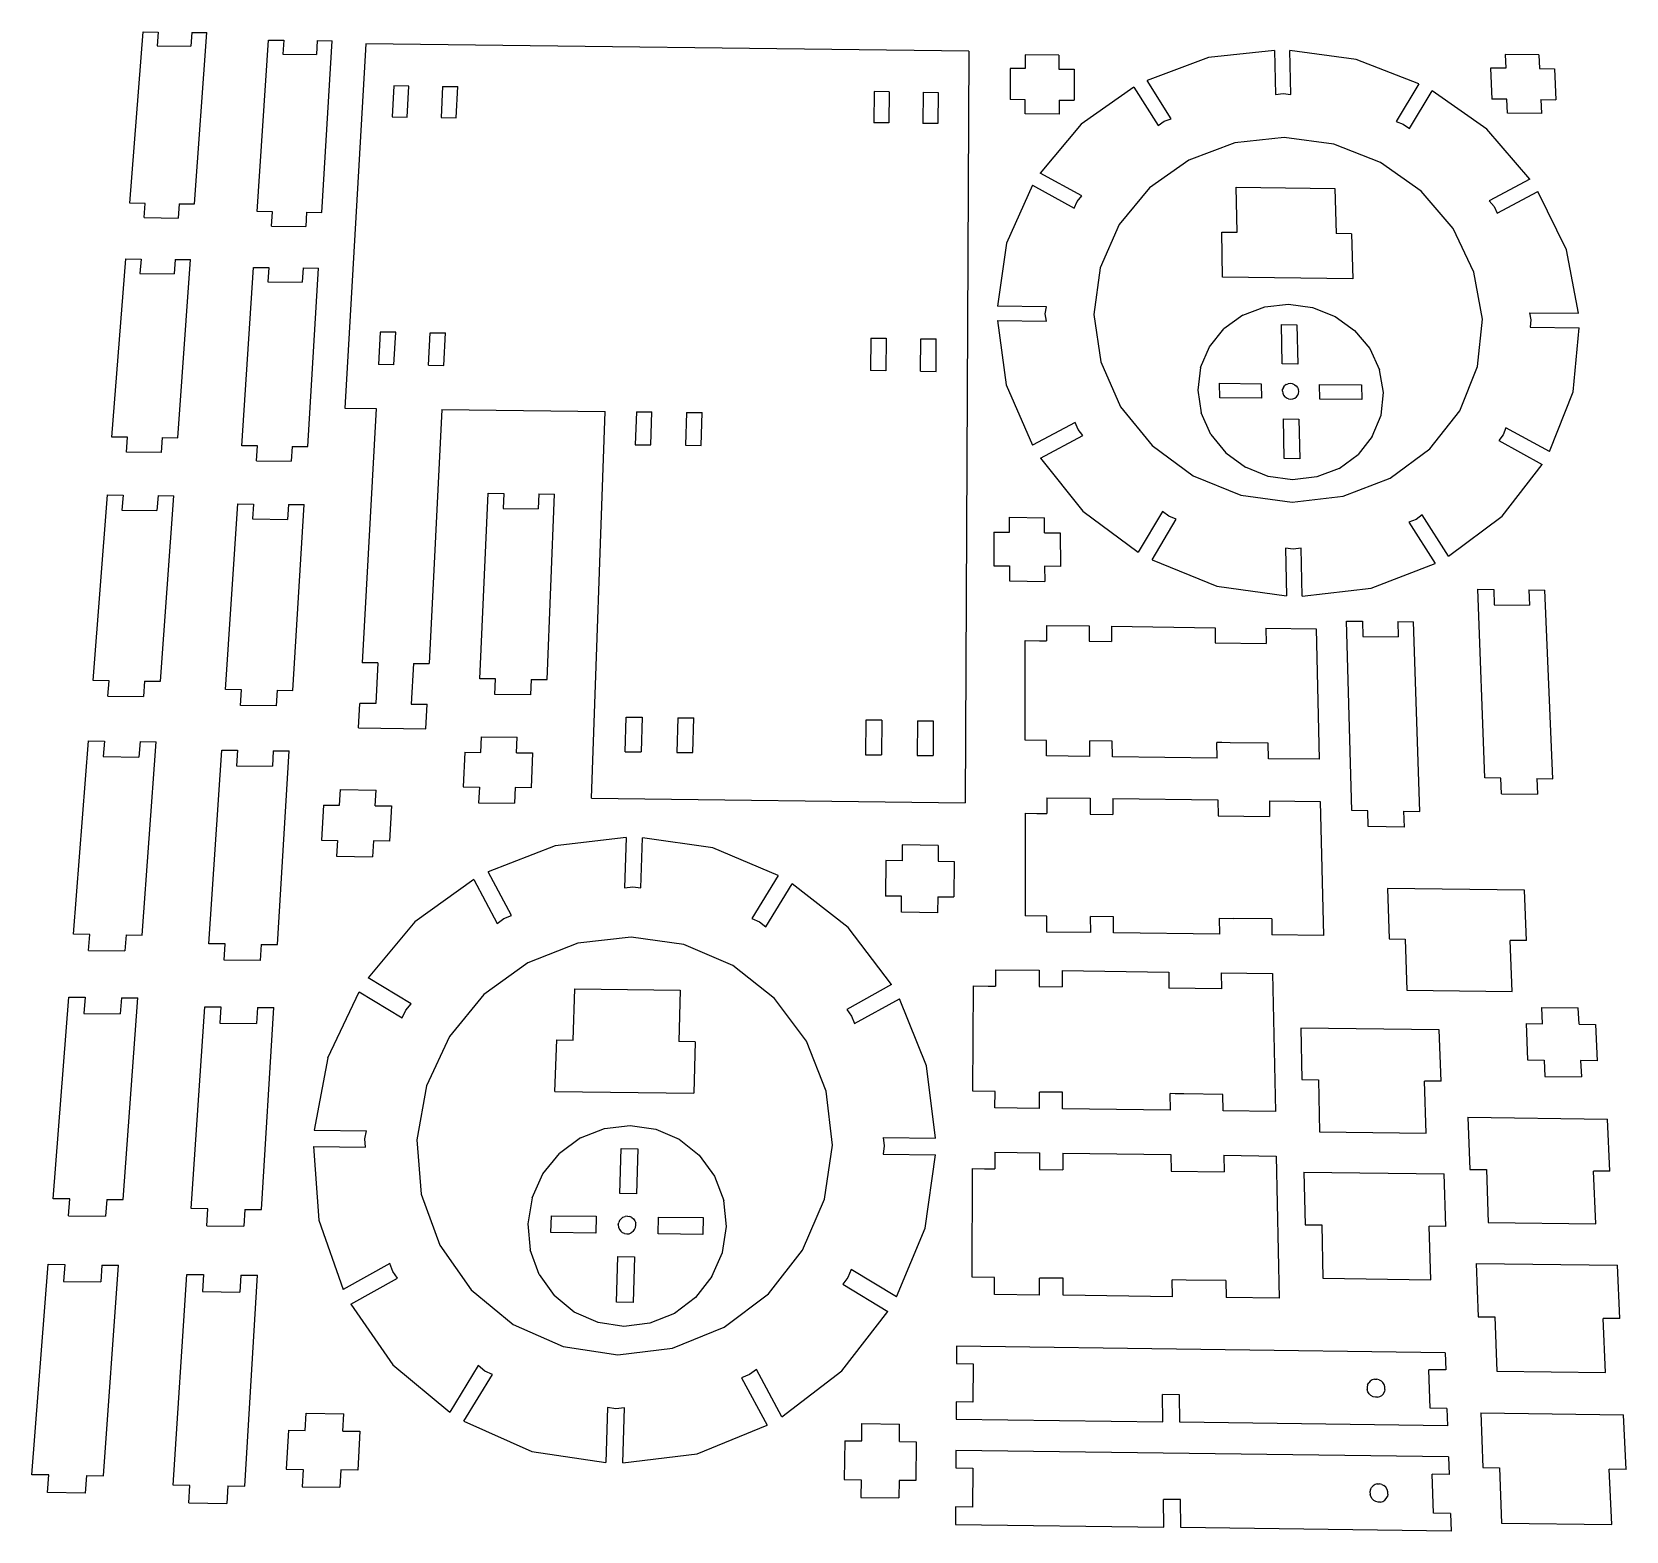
# Model space of a CAD drawing. Extents: x -387 to 355, y -351 to 348.
import ezdxf

# ---------------------------------------------------------------- set-up
doc = ezdxf.new("R2010")
doc.units = 0
doc.header["$MEASUREMENT"] = 0
doc.layers.get('0').update_dxf_attribs({"linetype": 'CONTINUOUS'})

msp = doc.modelspace()

# ---------------------------------------------------------------- linework, layer by layer
for p, q in [((-341.76, 267.69), (-335.6, 347.5)), ((-335.6, 347.5), (-328.6, 347.42)), ((-328.6, 347.42), (-329.09, 340.99)), ((-312.97, 347.23), (-313.44, 340.81)), ((-312.97, 347.23), (-305.97, 347.15)), ((-311.68, 267.32), (-305.97, 347.15)), ((-282.47, 263.75), (-277.19, 343.68)), ((-277.19, 343.68), (-270.18, 343.6)), ((-270.18, 343.6), (-270.6, 337.16)), ((-254.53, 343.41), (-254.93, 336.98)), ((-254.53, 343.41), (-247.52, 343.33)), ((-252.36, 263.39), (-247.52, 343.33)), ((-231.95, 341.91), (-241.74, 172.17)), ((49.02, 338.54), (-231.95, 341.91)), ((-329.09, 340.99), (-313.44, 340.81)), ((-270.6, 337.16), (-254.93, 336.98)), ((49.02, 338.54), (47.25, -11.78)), ((90.91, 336.62), (75.23, 336.81)), ((75.23, 336.81), (75.23, 330.36)), ((90.91, 336.62), (90.93, 330.17)), ((160.59, 335.49), (131.95, 324.88)), ((191.38, 338.84), (160.59, 335.49)), ((191.38, 338.84), (191.82, 318.38)), ((198.87, 318.29), (198.4, 338.76)), ((229.36, 334.66), (198.4, 338.76)), ((258.5, 323.36), (229.36, 334.66)), ((298.75, 337.02), (299.02, 330.57)), ((314.44, 336.83), (298.75, 337.02)), ((314.44, 336.83), (314.72, 330.38)), ((68.2, 330.44), (68.18, 315.98)), ((75.23, 330.36), (68.2, 330.44)), ((90.93, 330.17), (97.96, 330.08)), ((97.96, 330.08), (98.02, 315.62)), ((291.98, 330.65), (292.57, 316.19)), ((299.02, 330.57), (291.98, 330.65)), ((314.72, 330.38), (321.76, 330.3)), ((321.76, 330.3), (322.42, 315.83)), ((-218.88, 322.34), (-219.68, 307.84)), ((-211.85, 322.26), (-218.88, 322.34)), ((-212.63, 307.75), (-211.85, 322.26)), ((-196.13, 322.07), (-196.87, 307.56)), ((-196.13, 322.07), (-189.1, 321.98)), ((-189.81, 307.48), (-189.1, 321.98)), ((4.86, 319.65), (4.67, 305.13)), ((11.9, 319.57), (4.86, 319.65)), ((11.9, 319.57), (11.73, 305.05)), ((27.63, 319.38), (27.5, 304.86)), ((27.63, 319.38), (34.67, 319.29)), ((125.88, 321.71), (101.21, 304.47)), ((125.88, 321.71), (137.16, 303.87)), ((143.24, 307.05), (131.95, 324.88)), ((258.5, 323.36), (247.99, 305.79)), ((254.22, 302.46), (264.71, 320.04)), ((290.19, 302.19), (264.71, 320.04)), ((34.67, 319.29), (34.56, 304.77)), ((75.23, 315.89), (68.18, 315.98)), ((75.23, 309.39), (75.23, 315.89)), ((90.97, 315.7), (98.02, 315.62)), ((90.97, 315.7), (90.99, 309.2)), ((191.82, 318.38), (195.33, 318.76)), ((195.33, 318.76), (198.87, 318.29)), ((299.62, 316.11), (292.57, 316.19)), ((299.89, 309.61), (299.62, 316.11)), ((315.37, 315.92), (322.42, 315.83)), ((315.37, 315.92), (315.66, 309.42)), ((-219.68, 307.84), (-212.63, 307.75)), ((-196.87, 307.56), (-189.81, 307.48)), ((11.73, 305.05), (4.67, 305.13)), ((34.56, 304.77), (27.5, 304.86)), ((90.99, 309.2), (75.23, 309.39)), ((101.21, 304.47), (82.17, 281.68)), ((137.16, 303.87), (139.96, 305.84)), ((139.96, 305.84), (143.24, 307.05)), ((247.99, 305.79), (251.33, 304.49)), ((251.33, 304.49), (254.22, 302.46)), ((315.66, 309.42), (299.89, 309.61)), ((195.79, 298.28), (172.78, 295.75)), ((218.93, 295.19), (195.79, 298.28)), ((310.26, 278.92), (290.19, 302.19)), ((172.78, 295.75), (151.4, 287.77)), ((240.68, 286.69), (218.93, 295.19)), ((151.4, 287.77), (133.05, 274.82)), ((259.63, 273.29), (240.68, 286.69)), ((78.63, 276.02), (66.54, 249.05)), ((78.63, 276.02), (98.02, 265.4)), ((101.55, 271.08), (82.17, 281.68)), ((133.05, 274.82), (118.96, 257.74)), ((173.55, 275.07), (219.49, 274.52)), ((173.93, 254.12), (173.55, 275.07)), ((310.26, 278.92), (291.33, 268.78)), ((-334.65, 267.6), (-341.76, 267.69)), ((-335.16, 260.94), (-334.65, 267.6)), ((-318.78, 267.41), (-319.27, 260.75)), ((-318.78, 267.41), (-311.68, 267.32)), ((98.02, 265.4), (99.38, 268.46)), ((99.38, 268.46), (101.55, 271.08)), ((219.49, 274.52), (220.05, 253.56)), ((274.49, 255.85), (259.63, 273.29)), ((291.33, 268.78), (293.62, 266.11)), ((295.12, 263.01), (314.06, 273.17)), ((327.38, 245.87), (314.06, 273.17)), ((-335.16, 260.94), (-319.27, 260.75)), ((-275.36, 263.67), (-282.47, 263.75)), ((-275.79, 257), (-275.36, 263.67)), ((-259.48, 263.47), (-259.89, 256.8)), ((-259.48, 263.47), (-252.36, 263.39)), ((293.62, 266.11), (295.12, 263.01)), ((-275.79, 257), (-259.89, 256.8)), ((118.96, 257.74), (110.12, 237.62)), ((167.15, 233.22), (166.8, 254.2)), ((166.8, 254.2), (173.93, 254.12)), ((227.18, 253.47), (220.05, 253.56)), ((227.18, 253.47), (227.76, 232.48)), ((284.23, 235.49), (274.49, 255.85)), ((66.54, 249.05), (62.34, 219.69)), ((332.89, 216.38), (327.38, 245.87)), ((-350.16, 158.72), (-343.76, 241.75)), ((-343.76, 241.75), (-336.62, 241.67)), ((-336.62, 241.67), (-337.13, 234.98)), ((-320.68, 241.47), (-321.16, 234.79)), ((-320.68, 241.47), (-313.54, 241.38)), ((-319.48, 158.34), (-313.54, 241.38)), ((-289.69, 154.63), (-284.19, 237.78)), ((-284.19, 237.78), (-277.04, 237.69)), ((-277.04, 237.69), (-277.48, 231)), ((-337.13, 234.98), (-321.16, 234.79)), ((-277.48, 231), (-261.5, 230.81)), ((-261.08, 237.5), (-261.5, 230.81)), ((-261.08, 237.5), (-253.94, 237.41)), ((-258.98, 154.25), (-253.94, 237.41)), ((110.12, 237.62), (107.18, 215.78)), ((227.76, 232.48), (167.15, 233.22)), ((288.15, 213.56), (284.23, 235.49)), ((85.06, 219.41), (62.34, 219.69)), ((84.59, 216.05), (85.06, 219.41)), ((85.07, 212.68), (84.59, 216.05)), ((107.18, 215.78), (110.4, 193.68)), ((176.54, 215.43), (167.74, 209.12)), ((176.54, 215.43), (186.83, 219.33)), ((186.83, 219.33), (197.92, 220.57)), ((197.92, 220.57), (209.07, 219.06)), ((209.07, 219.06), (219.54, 214.9)), ((310.15, 216.66), (310.76, 213.28)), ((310.15, 216.66), (332.89, 216.38)), ((62.32, 212.96), (66.42, 183.11)), ((62.32, 212.96), (85.07, 212.68)), ((161.03, 200.82), (167.74, 209.12)), ((194.54, 211.09), (201.72, 211)), ((194.93, 192.83), (194.54, 211.09)), ((201.72, 211), (202.14, 192.74)), ((219.54, 214.9), (228.63, 208.37)), ((228.63, 208.37), (235.71, 199.9)), ((285.91, 191.52), (288.15, 213.56)), ((310.76, 213.28), (310.43, 209.91)), ((310.43, 209.91), (333.21, 209.63)), ((330.43, 179.85), (333.21, 209.63)), ((-225.19, 207.61), (-226.03, 192.48)), ((-218.01, 207.52), (-225.19, 207.61)), ((-218.82, 192.39), (-218.01, 207.52)), ((-202.73, 192.19), (-201.96, 207.33)), ((-201.96, 207.33), (-194.77, 207.24)), ((-195.52, 192.1), (-194.77, 207.24)), ((3.33, 204.81), (3.13, 189.66)), ((3.33, 204.81), (10.53, 204.72)), ((10.53, 204.72), (10.35, 189.57)), ((26.46, 189.37), (26.59, 204.52)), ((26.59, 204.52), (33.79, 204.43)), ((33.67, 189.28), (33.79, 204.43)), ((156.87, 191.07), (161.03, 200.82)), ((110.4, 193.68), (119.63, 172.86)), ((235.71, 199.9), (240.31, 190.04)), ((-218.82, 192.39), (-226.03, 192.48)), ((-202.73, 192.19), (-195.52, 192.1)), ((10.35, 189.57), (3.13, 189.66)), ((26.46, 189.37), (33.67, 189.28)), ((156.87, 191.07), (155.55, 180.53)), ((202.14, 192.74), (194.93, 192.83)), ((242.1, 179.47), (240.31, 190.04)), ((277.59, 170.91), (285.91, 191.52)), ((66.42, 183.11), (78.69, 154.89)), ((155.55, 180.53), (157.18, 169.92)), ((165.82, 176.99), (165.71, 183.82)), ((165.71, 183.82), (185.18, 183.58)), ((185.18, 183.58), (185.32, 176.75)), ((195, 180.05), (195.11, 180.98)), ((195, 180.05), (195.15, 179.11)), ((195.47, 181.85), (195.11, 180.98)), ((195.15, 179.11), (195.55, 178.23)), ((195.47, 181.85), (196.06, 182.59)), ((195.55, 178.23), (196.17, 177.48)), ((196.84, 183.15), (196.06, 182.59)), ((196.84, 183.15), (197.75, 183.5)), ((198.74, 183.61), (197.75, 183.5)), ((199.73, 183.48), (198.74, 183.61)), ((200.66, 183.1), (199.73, 183.48)), ((200.66, 183.1), (201.47, 182.52)), ((201.47, 182.52), (202.09, 181.77)), ((202.09, 181.77), (202.49, 180.89)), ((202.18, 178.15), (202.54, 179.02)), ((202.65, 179.95), (202.49, 180.89)), ((202.54, 179.02), (202.65, 179.95)), ((212.31, 183.24), (231.79, 183)), ((212.48, 176.42), (212.31, 183.24)), ((231.79, 183), (231.98, 176.18)), ((240.95, 168.89), (242.1, 179.47)), ((319.4, 151.91), (330.43, 179.85)), ((-241.74, 172.17), (-227.15, 171.99)), ((-227.15, 171.99), (-233.67, 53.57)), ((-196.53, 171.61), (-202.39, 53.17)), ((-196.53, 171.61), (-120.38, 170.67)), ((119.63, 172.86), (134.31, 154.76)), ((185.32, 176.75), (165.82, 176.99)), ((196.98, 176.89), (196.17, 177.48)), ((197.91, 176.52), (196.98, 176.89)), ((197.91, 176.52), (198.9, 176.39)), ((198.9, 176.39), (199.89, 176.5)), ((199.89, 176.5), (200.8, 176.85)), ((200.8, 176.85), (201.58, 177.41)), ((201.58, 177.41), (202.18, 178.15)), ((231.98, 176.18), (212.48, 176.42)), ((263.7, 153.16), (277.59, 170.91)), ((-126.8, -9.55), (-120.38, 170.67)), ((-105.91, 170.49), (-106.41, 155.15)), ((-105.91, 170.49), (-98.67, 170.4)), ((-99.16, 155.06), (-98.67, 170.4)), ((-82.51, 170.2), (-82.95, 154.86)), ((-82.51, 170.2), (-75.27, 170.11)), ((-75.69, 154.77), (-75.27, 170.11)), ((98.42, 165.46), (78.69, 154.89)), ((99.84, 162.24), (98.42, 165.46)), ((161.66, 159.96), (157.18, 169.92)), ((195.48, 167.2), (202.73, 167.11)), ((195.89, 148.65), (195.48, 167.2)), ((202.73, 167.11), (203.16, 148.56)), ((236.9, 159.03), (240.95, 168.89)), ((-342.92, 158.63), (-350.16, 158.72)), ((-343.44, 151.7), (-342.92, 158.63)), ((-326.73, 158.43), (-327.23, 151.5)), ((-326.73, 158.43), (-319.48, 158.34)), ((82.32, 148.87), (102.07, 159.47)), ((102.07, 159.47), (99.84, 162.24)), ((161.66, 159.96), (168.71, 151.33)), ((236.9, 159.03), (230.24, 150.57)), ((297.89, 159.79), (295.77, 157.07)), ((295.77, 157.07), (316.02, 145.98)), ((299.16, 162.98), (297.89, 159.79)), ((319.4, 151.91), (299.16, 162.98)), ((-327.23, 151.5), (-343.44, 151.7)), ((-282.43, 154.54), (-289.69, 154.63)), ((-282.88, 147.6), (-282.43, 154.54)), ((-266.23, 154.34), (-266.66, 147.4)), ((-266.23, 154.34), (-258.98, 154.25)), ((-106.41, 155.15), (-99.16, 155.06)), ((-82.95, 154.86), (-75.69, 154.77)), ((82.32, 148.87), (102.05, 124.25)), ((134.31, 154.76), (153.45, 140.7)), ((168.71, 151.33), (177.84, 144.65)), ((203.16, 148.56), (195.89, 148.65)), ((221.4, 144.11), (230.24, 150.57)), ((245.17, 139.56), (263.7, 153.16)), ((-282.88, 147.6), (-266.66, 147.4)), ((188.43, 140.38), (177.84, 144.65)), ((221.4, 144.11), (210.99, 140.1)), ((297.36, 121.81), (316.02, 145.98)), ((153.45, 140.7), (175.72, 131.7)), ((199.74, 138.83), (188.43, 140.38)), ((210.99, 140.1), (199.74, 138.83)), ((223.28, 131.11), (245.17, 139.56)), ((-358.91, 45.28), (-352.25, 131.73)), ((-352.25, 131.73), (-344.96, 131.64)), ((-344.96, 131.64), (-345.49, 124.68)), ((-328.69, 131.44), (-329.2, 124.48)), ((-328.69, 131.44), (-321.41, 131.35)), ((-327.6, 44.89), (-321.41, 131.35)), ((-297.2, 41.02), (-291.48, 127.6)), ((-291.48, 127.6), (-284.19, 127.51)), ((-284.19, 127.51), (-284.64, 120.54)), ((-267.9, 127.3), (-268.34, 120.34)), ((-267.9, 127.3), (-260.61, 127.21)), ((-265.86, 40.62), (-260.61, 127.21)), ((-178.84, 46.11), (-174.93, 132.54)), ((-174.93, 132.54), (-167.64, 132.45)), ((-167.64, 132.45), (-167.95, 125.49)), ((-151.37, 132.24), (-151.66, 125.29)), ((-151.37, 132.24), (-144.09, 132.15)), ((-147.51, 45.72), (-144.09, 132.15)), ((175.72, 131.7), (199.57, 128.42)), ((199.57, 128.42), (223.28, 131.11)), ((-345.49, 124.68), (-329.2, 124.48)), ((-284.64, 120.54), (-268.34, 120.34)), ((-167.95, 125.49), (-151.66, 125.29)), ((67.91, 114.33), (67.92, 121.31)), ((67.92, 121.31), (84.23, 121.11)), ((84.24, 114.13), (84.23, 121.11)), ((102.05, 124.25), (127.89, 105.07)), ((139.2, 123.97), (127.89, 105.07)), ((134.28, 101.48), (145.57, 120.4)), ((142.15, 121.79), (139.2, 123.97)), ((145.57, 120.4), (142.15, 121.79)), ((257.32, 120.36), (253.96, 119.05)), ((253.96, 119.05), (266.11, 99.83)), ((260.18, 122.46), (257.32, 120.36)), ((272.34, 103.26), (260.18, 122.46)), ((272.34, 103.26), (297.36, 121.81)), ((60.6, 114.42), (60.55, 98.77)), ((60.6, 114.42), (67.91, 114.33)), ((84.24, 114.13), (91.56, 114.04)), ((91.56, 114.04), (91.6, 98.38)), ((200.05, 106.45), (196.38, 106.96)), ((196.38, 106.96), (196.86, 84.68)), ((203.71, 106.87), (200.05, 106.45)), ((204.22, 84.59), (203.71, 106.87)), ((60.55, 98.77), (67.89, 98.68)), ((67.89, 98.68), (67.88, 91.64)), ((84.27, 98.47), (84.28, 91.43)), ((91.6, 98.38), (84.27, 98.47)), ((134.28, 101.48), (164.48, 89.17)), ((236.42, 88.27), (266.11, 99.83)), ((67.88, 91.64), (84.28, 91.43)), ((164.48, 89.17), (196.86, 84.68)), ((204.22, 84.59), (236.42, 88.27)), ((289.36, -0.08), (286.07, 87.76)), ((286.07, 87.76), (293.42, 87.66)), ((293.42, 87.66), (293.69, 80.6)), ((309.84, 87.46), (310.13, 80.39)), ((309.84, 87.46), (317.19, 87.37)), ((320.98, -0.48), (317.19, 87.37)), ((293.69, 80.6), (310.13, 80.39)), ((85.12, 70.96), (104.99, 70.7)), ((85.12, 70.96), (85.15, 63.79)), ((104.99, 70.7), (105.03, 63.54)), ((115.41, 70.57), (163.66, 69.89)), ((115.41, 70.57), (115.46, 63.4)), ((163.66, 69.89), (163.77, 62.78)), ((187.34, 69.6), (210.69, 69.34)), ((187.34, 69.6), (187.48, 62.5)), ((210.69, 69.34), (212.14, 8.55)), ((227.28, -15.32), (224.93, 72.98)), ((224.93, 72.98), (232.3, 72.89)), ((232.3, 72.89), (232.5, 65.79)), ((248.76, 72.69), (248.98, 65.58)), ((248.76, 72.69), (256.13, 72.59)), ((258.97, -15.72), (256.13, 72.59)), ((75.17, 17.5), (75.2, 63.85)), ((75.2, 63.85), (81.87, 63.78)), ((81.87, 63.78), (85.15, 63.79)), ((105.03, 63.54), (115.46, 63.4)), ((163.77, 62.78), (187.48, 62.5)), ((232.5, 65.79), (248.98, 65.58)), ((-226.28, 53.48), (-233.67, 53.57)), ((-226.28, 53.48), (-227.3, 34.51)), ((-209.78, 53.27), (-210.74, 34.3)), ((-209.78, 53.27), (-202.39, 53.17)), ((-351.52, 45.19), (-358.91, 45.28)), ((-352.06, 37.97), (-351.52, 45.19)), ((-335, 44.98), (-335.52, 37.76)), ((-335, 44.98), (-327.6, 44.89)), ((-171.44, 46.02), (-178.84, 46.11)), ((-171.75, 38.8), (-171.44, 46.02)), ((-154.91, 45.81), (-155.21, 38.59)), ((-154.91, 45.81), (-147.51, 45.72)), ((-352.06, 37.97), (-335.52, 37.76)), ((-289.8, 40.92), (-297.2, 41.02)), ((-290.27, 33.69), (-289.8, 40.92)), ((-273.26, 40.71), (-273.71, 33.49)), ((-273.26, 40.71), (-265.86, 40.62)), ((-155.21, 38.59), (-171.75, 38.8)), ((-273.71, 33.49), (-290.27, 33.69)), ((-235.34, 23.17), (-234.71, 34.6)), ((-227.3, 34.51), (-234.71, 34.6)), ((-210.74, 34.3), (-203.33, 34.21)), ((-203.89, 22.77), (-203.33, 34.21)), ((-235.34, 23.17), (-203.89, 22.77)), ((-111.14, 12.09), (-110.6, 28.23)), ((-110.6, 28.23), (-103.18, 28.13)), ((-103.18, 28.13), (-103.69, 11.99)), ((-86.6, 27.92), (-87.06, 11.78)), ((-86.6, 27.92), (-79.18, 27.83)), ((-79.62, 11.68), (-79.18, 27.83)), ((0.97, 26.81), (0.76, 10.66)), ((8.4, 26.72), (0.97, 26.81)), ((8.4, 26.72), (8.21, 10.57)), ((24.99, 26.51), (24.84, 10.36)), ((24.99, 26.51), (32.41, 26.42)), ((32.41, 26.42), (32.29, 10.26)), ((-368.03, -72.91), (-361.08, 17.17)), ((-361.08, 17.17), (-353.65, 17.07)), ((-353.65, 17.07), (-354.2, 9.83)), ((-337.05, 16.86), (-337.57, 9.62)), ((-337.05, 16.86), (-329.61, 16.77)), ((-336.06, -73.33), (-329.61, 16.77)), ((-178.3, 11.8), (-177.98, 19.04)), ((-177.98, 19.04), (-161.37, 18.83)), ((-161.68, 11.59), (-161.37, 18.83)), ((85.2, 17.37), (75.17, 17.5)), ((85.21, 10.13), (85.2, 17.37)), ((115.78, 17.01), (105.26, 17.12)), ((105.3, 9.87), (105.26, 17.12)), ((115.83, 9.75), (115.78, 17.01)), ((164.6, 9.16), (164.49, 16.41)), ((166.8, 16.33), (164.49, 16.41)), ((170.74, 16.28), (166.8, 16.33)), ((188.39, 16.08), (170.74, 16.28)), ((188.54, 8.85), (188.39, 16.08)), ((-354.2, 9.83), (-337.57, 9.62)), ((-305.03, -77.36), (-299.06, 12.86)), ((-299.06, 12.86), (-291.62, 12.77)), ((-291.62, 12.77), (-292.09, 5.51)), ((-275.01, 12.56), (-275.46, 5.3)), ((-275.01, 12.56), (-267.57, 12.46)), ((-273.03, -77.77), (-267.57, 12.46)), ((-185.75, 11.9), (-186.5, -4.34)), ((-185.75, 11.9), (-178.3, 11.8)), ((-161.68, 11.59), (-154.23, 11.5)), ((-154.23, 11.5), (-154.89, -4.74)), ((-111.14, 12.09), (-103.69, 11.99)), ((-87.06, 11.78), (-79.62, 11.68)), ((0.76, 10.66), (8.21, 10.57)), ((24.84, 10.36), (32.29, 10.26)), ((105.3, 9.87), (85.21, 10.13)), ((164.6, 9.16), (115.83, 9.75)), ((212.14, 8.55), (188.54, 8.85)), ((-292.09, 5.51), (-275.46, 5.3)), ((-244.19, -12.89), (-243.78, -5.58)), ((-243.78, -5.58), (-227.11, -5.8)), ((-227.5, -13.1), (-227.11, -5.8)), ((-186.5, -4.34), (-179.03, -4.43)), ((-179.03, -4.43), (-179.36, -11.74)), ((-162.36, -4.65), (-162.66, -11.95)), ((-154.89, -4.74), (-162.36, -4.65)), ((296.83, -0.17), (289.36, -0.08)), ((297.11, -7.51), (296.83, -0.17)), ((313.51, -0.38), (313.81, -7.72)), ((313.51, -0.38), (320.98, -0.48)), ((-251.67, -12.79), (-252.61, -29.17)), ((-251.67, -12.79), (-244.19, -12.89)), ((-227.5, -13.1), (-220.02, -13.2)), ((-220.02, -13.2), (-220.88, -29.58)), ((-179.36, -11.74), (-162.66, -11.95)), ((-126.8, -9.55), (47.25, -11.78)), ((85.25, -9.33), (85.28, -16.71)), ((85.25, -9.33), (105.41, -9.59)), ((105.41, -9.59), (105.44, -16.97)), ((115.98, -9.73), (116.03, -17.1)), ((115.98, -9.73), (164.91, -10.38)), ((164.91, -10.38), (165.03, -17.75)), ((188.93, -10.73), (189.08, -18.03)), ((188.93, -10.73), (212.62, -11.04)), ((212.62, -11.04), (214.11, -73.6)), ((297.11, -7.51), (313.81, -7.72)), ((75.19, -16.59), (75.16, -64.33)), ((75.19, -16.59), (80.61, -16.71)), ((80.61, -16.71), (81.96, -16.72)), ((81.96, -16.72), (85.28, -16.71)), ((105.44, -16.97), (116.03, -17.1)), ((165.03, -17.75), (189.08, -18.03)), ((234.76, -15.41), (227.28, -15.32)), ((234.97, -22.79), (234.76, -15.41)), ((251.48, -15.63), (251.71, -23)), ((251.48, -15.63), (258.97, -15.72)), ((-252.61, -29.17), (-245.12, -29.27)), ((-245.12, -29.27), (-245.53, -36.63)), ((-228.37, -29.48), (-228.77, -36.85)), ((-220.88, -29.58), (-228.37, -29.48)), ((-110.61, -27.93), (-143.72, -31.76)), ((-110.61, -27.93), (-111.38, -51.3)), ((-103.85, -51.4), (-103.12, -28.02)), ((-70.28, -32.7), (-103.12, -28.02)), ((251.71, -23), (234.97, -22.79)), ((-245.53, -36.63), (-228.77, -36.85)), ((-143.72, -31.76), (-174.98, -43.88)), ((-39.81, -45.61), (-70.28, -32.7)), ((17.9, -31.37), (17.83, -38.74)), ((34.66, -31.59), (17.9, -31.37)), ((34.66, -31.59), (34.61, -38.96)), ((-164, -64.24), (-174.98, -43.88)), ((10.31, -38.65), (10.12, -55.17)), ((17.83, -38.74), (10.31, -38.65)), ((34.61, -38.96), (42.12, -39.05)), ((42.12, -39.05), (42.02, -55.58)), ((-181.65, -47.49), (-209.09, -67.19)), ((-181.65, -47.49), (-170.69, -67.88)), ((-111.38, -51.3), (-107.6, -50.86)), ((-107.6, -50.86), (-103.85, -51.4)), ((-39.81, -45.61), (-52.09, -65.68)), ((-45.63, -69.5), (-33.36, -49.4)), ((-7.19, -69.79), (-33.36, -49.4)), ((244, -51.67), (244.69, -75.09)), ((307.8, -52.49), (244, -51.67)), ((17.66, -55.27), (10.12, -55.17)), ((17.58, -62.7), (17.66, -55.27)), ((34.49, -55.49), (34.43, -62.92)), ((34.49, -55.49), (42.02, -55.58)), ((308.74, -75.92), (307.8, -52.49)), ((-170.69, -67.88), (-167.57, -65.63)), ((-167.57, -65.63), (-164, -64.24)), ((-52.09, -65.68), (-48.6, -67.17)), ((34.43, -62.92), (17.58, -62.7)), ((85.33, -64.47), (75.16, -64.33)), ((85.34, -71.92), (85.33, -64.47)), ((116.36, -64.84), (105.68, -64.73)), ((105.72, -72.19), (105.68, -64.73)), ((116.41, -72.31), (116.36, -64.84)), ((165.88, -72.97), (165.76, -65.51)), ((165.76, -65.51), (172.1, -65.59)), ((190.02, -65.8), (172.1, -65.59)), ((190.02, -65.8), (190.16, -73.29)), ((-360.48, -73.01), (-368.03, -72.91)), ((-361.05, -80.53), (-360.48, -73.01)), ((-343.61, -73.23), (-344.16, -80.75)), ((-343.61, -73.23), (-336.06, -73.33)), ((-209.09, -67.19), (-230.85, -93.25)), ((-48.6, -67.17), (-45.63, -69.5)), ((12.9, -96.41), (-7.19, -69.79)), ((105.72, -72.19), (85.34, -71.92)), ((165.88, -72.97), (116.41, -72.31)), ((214.11, -73.6), (190.16, -73.29)), ((-361.05, -80.53), (-344.16, -80.75)), ((-297.47, -77.46), (-305.03, -77.36)), ((-297.96, -84.99), (-297.47, -77.46)), ((-280.59, -77.67), (-281.06, -85.21)), ((-280.59, -77.67), (-273.03, -77.77)), ((-133.1, -77.16), (-156.45, -86.29)), ((-108.35, -74.27), (-133.1, -77.16)), ((-83.8, -77.8), (-108.35, -74.27)), ((-61.04, -87.52), (-83.8, -77.8)), ((244.69, -75.09), (252.25, -75.19)), ((252.25, -75.19), (252.98, -98.95)), ((302.11, -99.59), (301.18, -75.82)), ((308.74, -75.92), (301.18, -75.82)), ((-281.06, -85.21), (-297.96, -84.99)), ((-156.45, -86.29), (-176.87, -101.09)), ((-41.58, -102.85), (-61.04, -87.52)), ((-210.79, -105.37), (-230.85, -93.25)), ((12.9, -96.41), (-7.94, -108.01)), ((61.31, -89.51), (61.31, -97.09)), ((61.31, -89.51), (81.75, -89.77)), ((81.75, -89.77), (81.76, -97.36)), ((92.47, -89.92), (142.09, -90.63)), ((92.47, -89.92), (92.49, -97.5)), ((142.09, -90.63), (142.18, -98.16)), ((166.45, -90.95), (190.47, -91.21)), ((166.45, -90.95), (166.57, -98.45)), ((190.47, -91.21), (191.73, -155.55)), ((-377.54, -196.17), (-370.29, -102.22)), ((-370.29, -102.22), (-362.7, -102.32)), ((-362.7, -102.32), (-363.27, -109.87)), ((-345.75, -102.54), (-346.3, -110.09)), ((-345.75, -102.54), (-338.16, -102.64)), ((-344.88, -196.6), (-338.16, -102.64)), ((-249.6, -130.58), (-234.99, -99.72)), ((-234.99, -99.72), (-214.91, -111.87)), ((-176.87, -101.09), (-192.98, -120.63)), ((-135.38, -122.28), (-134.51, -98.33)), ((-134.51, -98.33), (-85.43, -98.96)), ((-85.43, -98.96), (-86.09, -122.92)), ((-26.73, -122.8), (-41.58, -102.85)), ((-4.23, -114.61), (16.63, -102.99)), ((29.27, -134.22), (16.63, -102.99)), ((50.84, -146.08), (51.08, -97.03)), ((51.08, -97.03), (57.94, -97.1)), ((57.94, -97.1), (61.31, -97.09)), ((81.76, -97.36), (92.49, -97.5)), ((166.57, -98.45), (142.18, -98.16)), ((252.98, -98.95), (302.11, -99.59)), ((-363.27, -109.87), (-346.3, -110.09)), ((-313.2, -200.81), (-306.97, -106.71)), ((-306.97, -106.71), (-299.38, -106.81)), ((-299.38, -106.81), (-299.87, -114.38)), ((-282.41, -107.03), (-282.88, -114.6)), ((-282.41, -107.03), (-274.81, -107.13)), ((-280.51, -201.24), (-274.81, -107.13)), ((-214.91, -111.87), (-213.27, -108.37)), ((-213.27, -108.37), (-210.79, -105.37)), ((-7.94, -108.01), (-5.65, -111.06)), ((-5.65, -111.06), (-4.23, -114.61)), ((316.18, -114.65), (315.86, -107.08)), ((315.86, -107.08), (332.85, -107.3)), ((333.19, -114.87), (332.85, -107.3)), ((-299.87, -114.38), (-282.88, -114.6)), ((203.59, -116.7), (204.12, -140.65)), ((268.1, -117.54), (203.59, -116.7)), ((268.9, -141.49), (268.1, -117.54)), ((308.56, -114.55), (316.18, -114.65)), ((308.56, -114.55), (309.24, -131.52)), ((333.19, -114.87), (340.81, -114.97)), ((340.81, -114.97), (341.58, -131.94)), ((-192.98, -120.63), (-203.68, -143.67)), ((-143.9, -146.18), (-143, -122.18)), ((-143, -122.18), (-135.38, -122.28)), ((-78.47, -123.02), (-86.09, -122.92)), ((-78.47, -123.02), (-79.11, -147.02)), ((-17.5, -146.1), (-26.73, -122.8)), ((-249.6, -130.58), (-255.92, -164.2)), ((309.24, -131.52), (316.88, -131.62)), ((316.88, -131.62), (317.19, -139.25)), ((333.94, -131.84), (334.28, -139.47)), ((341.58, -131.94), (333.94, -131.84)), ((33.44, -167.99), (29.27, -134.22)), ((204.12, -140.65), (211.77, -140.75)), ((211.77, -140.75), (212.33, -165.06)), ((317.19, -139.25), (334.28, -139.47)), ((-203.68, -143.67), (-208.17, -168.68)), ((-143.9, -146.18), (-79.11, -147.02)), ((-14.61, -171.22), (-17.5, -146.1)), ((61.16, -146.21), (50.84, -146.08)), ((61.14, -153.88), (61.16, -146.21)), ((81.81, -154.15), (81.8, -146.48)), ((92.62, -146.6), (81.8, -146.48)), ((92.65, -154.28), (92.62, -146.6)), ((145.11, -147.32), (142.73, -147.23)), ((142.82, -154.91), (142.73, -147.23)), ((149.16, -147.37), (145.11, -147.32)), ((167.33, -147.58), (149.16, -147.37)), ((167.45, -155.23), (167.33, -147.58)), ((268.9, -141.49), (261.25, -141.39)), ((262.02, -165.71), (261.25, -141.39)), ((81.81, -154.15), (61.14, -153.88)), ((142.82, -154.91), (92.65, -154.28)), ((191.73, -155.55), (167.45, -155.23)), ((-120.68, -163.41), (-108.74, -162)), ((-108.74, -162), (-96.89, -163.72)), ((281.45, -158.23), (282.3, -182.53)), ((281.45, -158.23), (346.43, -159.08)), ((347.56, -183.39), (346.43, -159.08)), ((-255.92, -164.2), (-231.62, -164.51)), ((-232.33, -168.36), (-231.62, -164.51)), ((-232.03, -172.23), (-232.33, -168.36)), ((-208.17, -168.68), (-206.09, -194)), ((-131.92, -167.88), (-141.72, -175.1)), ((-131.92, -167.88), (-120.68, -163.41)), ((-96.89, -163.72), (-85.94, -168.48)), ((-85.94, -168.48), (-76.6, -175.96)), ((9.11, -167.67), (33.44, -167.99)), ((9.11, -167.67), (9.57, -171.54)), ((212.33, -165.06), (262.02, -165.71)), ((-256.36, -171.91), (-232.03, -172.23)), ((-256.36, -171.91), (-253.83, -206.12)), ((-149.4, -184.61), (-141.72, -175.1)), ((-113.6, -193.77), (-112.92, -172.85)), ((-112.92, -172.85), (-105.24, -172.95)), ((-105.24, -172.95), (-105.88, -193.87)), ((-76.6, -175.96), (-69.53, -185.66)), ((-18.31, -196.47), (-14.61, -171.22)), ((9.57, -171.54), (9.02, -175.4)), ((9.02, -175.4), (33.38, -175.72)), ((28.66, -209.85), (33.38, -175.72)), ((61.1, -174.49), (61.09, -182.29)), ((61.1, -174.49), (81.84, -174.76)), ((81.84, -174.76), (81.84, -182.57)), ((92.71, -174.91), (92.73, -182.71)), ((92.71, -174.91), (143.06, -175.59)), ((143.06, -175.59), (143.15, -183.39)), ((167.78, -175.97), (167.9, -183.7)), ((167.78, -175.97), (192.15, -176.3)), ((192.15, -176.3), (193.45, -242.56)), ((-154.45, -195.78), (-149.4, -184.61)), ((50.47, -232.74), (50.71, -182.18)), ((50.71, -182.18), (56.29, -182.29)), ((56.29, -182.29), (57.67, -182.31)), ((57.67, -182.31), (61.09, -182.29)), ((81.84, -182.57), (92.73, -182.71)), ((143.15, -183.39), (167.9, -183.7)), ((205.07, -183.78), (205.6, -208.29)), ((205.07, -183.78), (270.33, -184.64)), ((271.14, -209.15), (270.33, -184.64)), ((282.3, -182.53), (290.01, -182.63)), ((290.01, -182.63), (290.9, -207.29)), ((340.96, -207.95), (339.85, -183.28)), ((347.56, -183.39), (339.85, -183.28)), ((-69.53, -185.66), (-65.19, -196.96)), ((-369.82, -196.27), (-377.54, -196.17)), ((-370.42, -204.12), (-369.82, -196.27)), ((-352.6, -196.5), (-353.17, -204.35)), ((-352.6, -196.5), (-344.88, -196.6)), ((-206.09, -194), (-197.49, -217.87)), ((-154.45, -195.78), (-156.5, -207.85)), ((-105.88, -193.87), (-113.6, -193.77)), ((-63.9, -209.08), (-65.19, -196.96)), ((-28.45, -220.11), (-18.31, -196.47)), ((-370.42, -204.12), (-353.17, -204.35)), ((-305.48, -200.91), (-313.2, -200.81)), ((-305.98, -208.77), (-305.48, -200.91)), ((-288.23, -201.14), (-288.72, -209)), ((-288.23, -201.14), (-280.51, -201.24)), ((-253.83, -206.12), (-242.45, -238.48)), ((-156.5, -207.85), (-155.4, -220.02)), ((-145.72, -211.91), (-145.42, -204.09)), ((-145.42, -204.09), (-124.59, -204.36)), ((-124.59, -204.36), (-124.85, -212.19)), ((-114.3, -208.41), (-114.12, -207.34)), ((-113.68, -206.35), (-114.12, -207.34)), ((-113.68, -206.35), (-113, -205.5)), ((-112.14, -204.86), (-113, -205.5)), ((-112.14, -204.86), (-111.14, -204.46)), ((-110.07, -204.33), (-111.14, -204.46)), ((-110.07, -204.33), (-109.02, -204.48)), ((-108.05, -204.91), (-109.02, -204.48)), ((-108.05, -204.91), (-107.22, -205.58)), ((-107.22, -205.58), (-106.6, -206.44)), ((-106.6, -206.44), (-106.22, -207.45)), ((-106.11, -208.52), (-106.22, -207.45)), ((-95.8, -212.57), (-95.57, -204.75)), ((-95.57, -204.75), (-74.74, -205.02)), ((-74.74, -205.02), (-74.94, -212.85)), ((290.9, -207.29), (340.96, -207.95)), ((-305.98, -208.77), (-288.72, -209)), ((-124.85, -212.19), (-145.72, -211.91)), ((-114.3, -208.41), (-114.19, -209.48)), ((-114.19, -209.48), (-113.82, -210.49)), ((-113.82, -210.49), (-113.19, -211.36)), ((-113.19, -211.36), (-112.37, -212.03)), ((-111.39, -212.45), (-112.37, -212.03)), ((-111.39, -212.45), (-110.34, -212.61)), ((-110.34, -212.61), (-109.27, -212.48)), ((-109.27, -212.48), (-108.27, -212.08)), ((-107.4, -211.43), (-108.27, -212.08)), ((-107.4, -211.43), (-106.72, -210.58)), ((-106.72, -210.58), (-106.28, -209.59)), ((-106.28, -209.59), (-106.11, -208.52)), ((-74.94, -212.85), (-95.8, -212.57)), ((-65.77, -221.21), (-63.9, -209.08)), ((15.2, -241.9), (28.66, -209.85)), ((205.6, -208.29), (213.34, -208.39)), ((213.34, -208.39), (213.92, -233.27)), ((271.14, -209.15), (263.4, -209.05)), ((264.19, -233.93), (263.4, -209.05)), ((-197.49, -217.87), (-182.88, -238.63)), ((-151.2, -231.44), (-155.4, -220.02)), ((-70.69, -232.51), (-65.77, -221.21)), ((-44.38, -240.47), (-28.45, -220.11)), ((-387.46, -324.82), (-379.89, -226.75)), ((-379.89, -226.75), (-372.14, -226.85)), ((-372.14, -226.85), (-372.74, -234.73)), ((-354.82, -227.08), (-355.4, -234.96)), ((-354.82, -227.08), (-347.07, -227.18)), ((-354.09, -325.26), (-347.07, -227.18)), ((-220.66, -226.36), (-242.45, -238.48)), ((-219.35, -230.04), (-220.66, -226.36)), ((-217.12, -233.23), (-219.35, -230.04)), ((-115.23, -244.41), (-114.55, -223.14)), ((-114.55, -223.14), (-106.79, -223.24)), ((-106.79, -223.24), (-107.45, -244.51)), ((-5.82, -229.2), (-7.37, -232.86)), ((15.2, -241.9), (-5.82, -229.2)), ((285.32, -226.3), (286.2, -251.17)), ((285.32, -226.3), (351.06, -227.17)), ((352.22, -252.04), (351.06, -227.17)), ((-372.74, -234.73), (-355.4, -234.96)), ((-321.72, -329.66), (-315.22, -231.43)), ((-315.22, -231.43), (-307.46, -231.54)), ((-307.46, -231.54), (-307.97, -239.43)), ((-290.13, -231.77), (-290.62, -239.66)), ((-290.13, -231.77), (-282.37, -231.87)), ((-288.32, -330.11), (-282.37, -231.87)), ((-238.93, -245.38), (-217.12, -233.23)), ((-151.2, -231.44), (-144.18, -241.34)), ((-70.69, -232.51), (-78.33, -242.21)), ((-7.37, -232.86), (-9.8, -235.98)), ((-9.8, -235.98), (11.24, -248.71)), ((60.94, -232.88), (50.47, -232.74)), ((60.92, -240.78), (60.94, -232.88)), ((92.87, -233.28), (81.89, -233.16)), ((81.89, -241.06), (81.89, -233.16)), ((92.89, -241.2), (92.87, -233.28)), ((143.81, -241.89), (143.72, -233.99)), ((150.25, -234.08), (143.72, -233.99)), ((168.68, -234.3), (150.25, -234.08)), ((168.68, -234.3), (168.81, -242.23)), ((213.92, -233.27), (264.19, -233.93)), ((-307.97, -239.43), (-290.62, -239.66)), ((-182.88, -238.63), (-163.24, -254.76)), ((-134.81, -249), (-144.18, -241.34)), ((-107.45, -244.51), (-115.23, -244.41)), ((-78.33, -242.21), (-88.18, -249.62)), ((-65.05, -256.07), (-44.38, -240.47)), ((81.89, -241.06), (60.92, -240.78)), ((143.81, -241.89), (92.89, -241.2)), ((193.45, -242.56), (168.81, -242.23)), ((-238.93, -245.38), (-219.33, -273.65)), ((-123.72, -253.9), (-134.81, -249)), ((-88.18, -249.62), (-99.57, -254.22)), ((-10.18, -276.45), (11.24, -248.71)), ((286.2, -251.17), (293.99, -251.27)), ((293.99, -251.27), (294.92, -276.51)), ((345.56, -277.19), (344.42, -251.94)), ((352.22, -252.04), (344.42, -251.94)), ((-163.24, -254.76), (-139.93, -265.1)), ((-111.7, -255.68), (-123.72, -253.9)), ((-99.57, -254.22), (-111.7, -255.68)), ((-89.01, -265.78), (-65.05, -256.07)), ((-139.93, -265.1), (-114.58, -268.86)), ((-114.58, -268.86), (-89.01, -265.78)), ((43.18, -264.96), (43.14, -272.94)), ((270.84, -267.99), (43.18, -264.96)), ((-219.33, -273.65), (-192.81, -295.68)), ((-179.53, -273.97), (-192.81, -295.68)), ((-176.51, -276.47), (-179.53, -273.97)), ((43.14, -272.94), (50.96, -273.05)), ((50.96, -273.05), (50.88, -290.96)), ((270.84, -267.99), (271.09, -275.99)), ((-186.19, -299.8), (-172.93, -278.07)), ((-172.93, -278.07), (-176.51, -276.47)), ((-53.17, -278.12), (-56.86, -279.62)), ((-56.86, -279.62), (-44.99, -301.7)), ((-49.99, -275.7), (-53.17, -278.12)), ((-38.1, -297.75), (-49.99, -275.7)), ((-38.1, -297.75), (-10.18, -276.45)), ((234.72, -282.92), (235.22, -281.95)), ((235.94, -281.16), (235.22, -281.95)), ((236.85, -280.59), (235.94, -281.16)), ((237.88, -280.3), (236.85, -280.59)), ((237.88, -280.3), (238.96, -280.29)), ((240.02, -280.56), (238.96, -280.29)), ((240.02, -280.56), (240.99, -281.11)), ((241.79, -281.88), (240.99, -281.11)), ((242.38, -282.83), (241.79, -281.88)), ((271.09, -275.99), (263.26, -275.88)), ((263.82, -293.81), (263.26, -275.88)), ((294.92, -276.51), (345.56, -277.19)), ((147.03, -287.52), (139.14, -287.42)), ((139.27, -300.2), (139.14, -287.42)), ((147.18, -300.31), (147.03, -287.52)), ((234.72, -282.92), (234.5, -283.99)), ((234.5, -283.99), (234.55, -285.1)), ((234.88, -286.17), (234.55, -285.1)), ((235.47, -287.12), (234.88, -286.17)), ((236.28, -287.9), (235.47, -287.12)), ((237.24, -288.44), (236.28, -287.9)), ((238.3, -288.72), (237.24, -288.44)), ((239.38, -288.71), (238.3, -288.72)), ((239.38, -288.71), (240.42, -288.41)), ((240.42, -288.41), (241.33, -287.84)), ((241.33, -287.84), (242.05, -287.05)), ((242.05, -287.05), (242.54, -286.09)), ((242.71, -283.9), (242.38, -282.83)), ((242.77, -285.01), (242.54, -286.09)), ((242.77, -285.01), (242.71, -283.9)), ((-260.11, -304.19), (-259.66, -296.12)), ((-259.66, -296.12), (-242.14, -296.36)), ((-242.57, -304.43), (-242.14, -296.36)), ((-119.29, -293.5), (-120.13, -319.11)), ((-115.39, -294.09), (-119.29, -293.5)), ((-111.45, -293.61), (-115.39, -294.09)), ((-112.25, -319.21), (-111.45, -293.61)), ((43.04, -290.85), (42.99, -298.91)), ((50.88, -290.96), (43.04, -290.85)), ((271.68, -293.92), (263.82, -293.81)), ((271.68, -293.92), (271.95, -301.98)), ((287.41, -295.95), (288.31, -321.4)), ((287.41, -295.95), (353.93, -296.84)), ((355.11, -322.3), (353.93, -296.84)), ((-267.97, -304.09), (-269.01, -322.18)), ((-267.97, -304.09), (-260.11, -304.19)), ((-242.57, -304.43), (-234.71, -304.53)), ((-186.19, -299.8), (-154.57, -313.95)), ((-77.51, -314.99), (-44.99, -301.7)), ((-0.95, -309.06), (-0.85, -300.97)), ((-0.85, -300.97), (16.7, -301.21)), ((16.62, -309.29), (16.7, -301.21)), ((42.99, -298.91), (139.27, -300.2)), ((271.95, -301.98), (147.18, -300.31)), ((-234.71, -304.53), (-235.65, -322.63)), ((-8.82, -308.95), (-9.08, -327.08)), ((-8.82, -308.95), (-0.95, -309.06)), ((16.62, -309.29), (24.49, -309.4)), ((24.49, -309.4), (24.33, -327.53)), ((-154.57, -313.95), (-120.13, -319.11)), ((-112.25, -319.21), (-77.51, -314.99)), ((42.91, -313.45), (42.87, -321.57)), ((272.43, -316.53), (42.91, -313.45)), ((272.43, -316.53), (272.68, -324.66)), ((-379.58, -324.92), (-387.46, -324.82)), ((-380.2, -333.12), (-379.58, -324.92)), ((-361.97, -325.16), (-362.57, -333.36)), ((-361.97, -325.16), (-354.09, -325.26)), ((-269.01, -322.18), (-261.13, -322.29)), ((-261.13, -322.29), (-261.59, -330.43)), ((-243.53, -322.53), (-243.96, -330.67)), ((-235.65, -322.63), (-243.53, -322.53)), ((42.87, -321.57), (50.75, -321.67)), ((50.75, -321.67), (50.68, -339.88)), ((272.68, -324.66), (264.79, -324.55)), ((265.36, -342.78), (264.79, -324.55)), ((288.31, -321.4), (296.2, -321.51)), ((296.2, -321.51), (297.14, -347.36)), ((355.11, -322.3), (347.22, -322.2)), ((348.39, -348.05), (347.22, -322.2)), ((-362.57, -333.36), (-380.2, -333.12)), ((-313.83, -329.76), (-321.72, -329.66)), ((-314.36, -337.97), (-313.83, -329.76)), ((-296.21, -330), (-296.72, -338.21)), ((-296.21, -330), (-288.32, -330.11)), ((-261.59, -330.43), (-243.96, -330.67)), ((-9.08, -327.08), (-1.19, -327.18)), ((-1.19, -327.18), (-1.29, -335.34)), ((16.44, -327.42), (16.36, -335.58)), ((24.33, -327.53), (16.44, -327.42)), ((236.02, -331.7), (235.79, -332.79)), ((235.79, -332.79), (235.85, -333.92)), ((236.18, -335.01), (235.85, -333.92)), ((236.02, -331.7), (236.52, -330.72)), ((237.25, -329.92), (236.52, -330.72)), ((238.16, -329.34), (237.25, -329.92)), ((239.2, -329.04), (238.16, -329.34)), ((239.2, -329.04), (240.29, -329.03)), ((241.36, -329.31), (240.29, -329.03)), ((241.36, -329.31), (242.33, -329.86)), ((243.14, -330.65), (242.33, -329.86)), ((243.74, -331.62), (243.14, -330.65)), ((244.08, -332.7), (243.74, -331.62)), ((244.13, -333.83), (243.91, -334.92)), ((244.13, -333.83), (244.08, -332.7)), ((-314.36, -337.97), (-296.72, -338.21)), ((-1.29, -335.34), (16.36, -335.58)), ((42.77, -339.77), (42.72, -347.96)), ((50.68, -339.88), (42.77, -339.77)), ((147.61, -336.39), (139.65, -336.28)), ((139.79, -349.27), (139.65, -336.28)), ((147.76, -349.38), (147.61, -336.39)), ((236.78, -335.98), (236.18, -335.01)), ((237.59, -336.77), (236.78, -335.98)), ((238.56, -337.32), (237.59, -336.77)), ((239.63, -337.6), (238.56, -337.32)), ((240.72, -337.59), (239.63, -337.6)), ((240.72, -337.59), (241.76, -337.29)), ((241.76, -337.29), (242.68, -336.71)), ((242.68, -336.71), (243.41, -335.91)), ((243.41, -335.91), (243.91, -334.92)), ((42.72, -347.96), (139.79, -349.27)), ((273.28, -342.88), (265.36, -342.78)), ((273.28, -342.88), (273.56, -351.08)), ((297.14, -347.36), (348.39, -348.05)), ((273.56, -351.08), (147.76, -349.38))]:
    msp.add_line(p, q)

doc.saveas('drawing.dxf')
